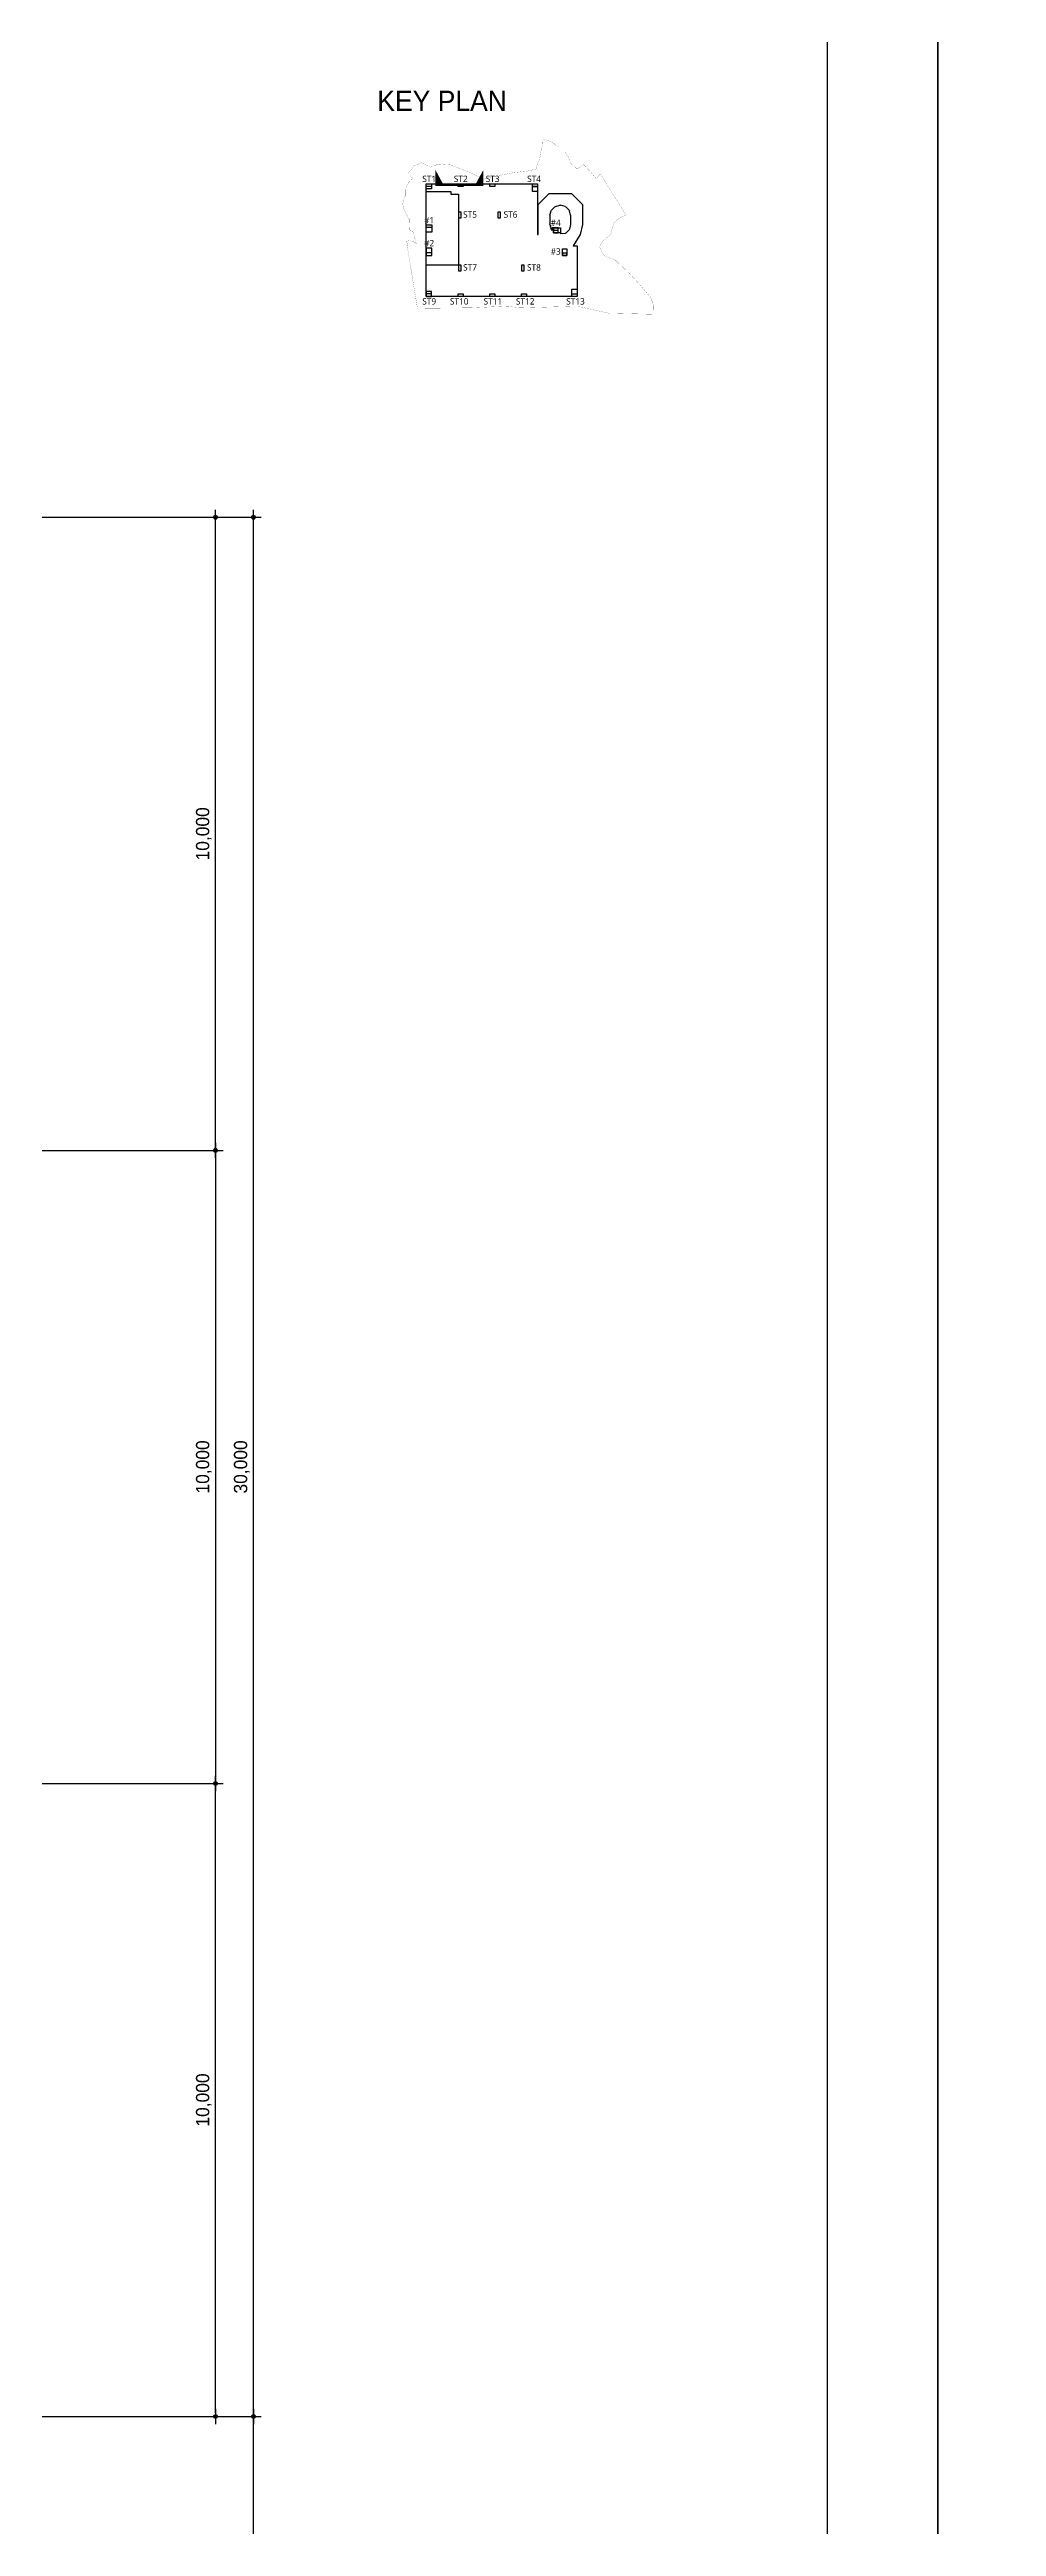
# Model space of a CAD drawing. Header units: millimetres. Extents: x 11948722 to 13111668, y -10771712 to -10232988.
# Drawn here: x 12390472 to 12405439, y -10493440 to -10454315 of the extents above; entities that cross this region are included whole.
import ezdxf
from ezdxf.enums import TextEntityAlignment as Align

# ---------------------------------------------------------------- set-up
doc = ezdxf.new("R2010")
doc.units = ezdxf.units.MM
doc.header["$LTSCALE"] = 150
doc.header["$MEASUREMENT"] = 0
doc.linetypes.add('Xref-계단단면도$0$PHANTOM', pattern=[2.5, 1.25, -0.25, 0.25, -0.25, 0.25, -0.25])
doc.layers.get('0').update_dxf_attribs({"linetype": 'CONTINUOUS'})
doc.layers.get('Defpoints').update_dxf_attribs({"color": 117, "linetype": 'CONTINUOUS'})
for name, color, linetype in [('A-CON', 2, 'CONTINUOUS'), ('Xref-계단단면도$0$3 dim0', 7, 'CONTINUOUS'), ('Xref-계단단면도$0$TE1', 3, 'CONTINUOUS'), ('Xref-계단단면도$0$TEX', 3, 'CONTINUOUS'), ('Xref-계단단면도$0$WALL', 2, 'CONTINUOUS'), ('Xref-계단단면도$0$사업부지', 6, 'CONTINUOUS')]:
    doc.layers.add(name, color=color, linetype=linetype)
doc.styles.add('Xref-계단단면도$0$나눔고딕 Se', font='')
doc.styles.add('나눔고딕 Se', font='NanumGothic.ttf')
doc.styles.get('Xref-계단단면도$0$나눔고딕 Se').set_extended_font_data('Dotum')
doc.dimstyles.new('Xref-계단단면도$0$A1-100', dxfattribs={"dimtxt": 3, "dimasz": 1, "dimexe": 2, "dimexo": 2, "dimgap": 1, "dimtad": 1, "dimdec": 0, "dimzin": 12, "dimdsep": 46, "dimlunit": 6, "dimtxsty": 'Xref-계단단면도$0$나눔고딕 Se', "dimblk1": 'Xref-계단단면도$0$DIMDOT', "dimblk2": 'Xref-계단단면도$0$DIMDOT', "dimsah": 1, "dimcen": -1, "dimdle": 2, "dimclrd": 256, "dimclre": 256, "dimclrt": 3, "dimadec": 0, "dimazin": 0, "dimtfac": 1, "dimtdec": 0, "dimtix": 1, "dimtmove": 2, "dimatfit": 3, "dimldrblk": 'Xref-계단단면도$0$DIMDOT', "dimfxl": 1, "dimtvp": 1, "dimtolj": 1, "dimtzin": 12, "dimlwd": -1, "dimlwe": -1, "dimarcsym": 0})

# ---------------------------------------------------------------- blocks, each defined once
blk = doc.blocks.new('zw$E319')
at = {"layer": 'Xref-계단단면도$0$TEX', "linetype": 'ByBlock'}
blk.add_line((237, 0), (-518, 0), dxfattribs=at)
for points in [[(-518, 0), (-518, 243), (-386, 0)], [(237, 0), (237, 243), (105, 0)]]:
    blk.add_solid(points, dxfattribs=at)
blk = doc.blocks.new('Xref-계단단면도$0$DIMDOT')
at = {"color": 0}
blk.add_line((-2, 0), (2, 0), dxfattribs=at)
for radius in [0.5, 0.25]:
    blk.add_circle((0, 0), radius, dxfattribs=at)
blk = doc.blocks.new('*D551')
at = {"layer": 'Defpoints', "color": 0, "ltscale": 1200}
for p in [(12390096, -10471704), (12390096, -10481704), (12393096, -10481704)]:
    blk.add_point(p, dxfattribs=at)
at = {"layer": 'Xref-계단단면도$0$3 dim0'}
for p, q in [((12390216, -10471704), (12393216, -10471704)), ((12393096, -10471764), (12393096, -10481644)), ((12390216, -10481704), (12393216, -10481704))]:
    blk.add_line(p, q, dxfattribs=at)
at = {"layer": 'Xref-계단단면도$0$3 dim0', "ltscale": 1200, "xscale": 60, "yscale": 60, "zscale": 60}
for p, rotation in [((12393096, -10471704), 90), ((12393096, -10481704), 270)]:
    blk.add_blockref('Xref-계단단면도$0$DIMDOT', p, dxfattribs=dict(at, rotation=rotation))
at = {"layer": 'Xref-계단단면도$0$3 dim0', "color": 3, "ltscale": 1200, "insert": (12392911, -10476704), "char_height": 210, "attachment_point": 5, "rotation": 90, "style": 'Xref-계단단면도$0$나눔고딕 Se'}
blk.add_mtext('\\A1;10,000', dxfattribs=at)
blk = doc.blocks.new('*D541')
at = {"layer": 'Defpoints', "color": 0, "ltscale": 1200}
for p in [(12390096, -10461704), (12393696, -10461704), (12390096, -10491704)]:
    blk.add_point(p, dxfattribs=at)
at = {"layer": 'Xref-계단단면도$0$3 dim0'}
for p, q in [((12390216, -10461704), (12393816, -10461704)), ((12393696, -10491644), (12393696, -10461764)), ((12390216, -10491704), (12393816, -10491704))]:
    blk.add_line(p, q, dxfattribs=at)
at = {"layer": 'Xref-계단단면도$0$3 dim0', "ltscale": 1200, "xscale": 60, "yscale": 60, "zscale": 60}
for p, rotation in [((12393696, -10461704), 90), ((12393696, -10491704), 270)]:
    blk.add_blockref('Xref-계단단면도$0$DIMDOT', p, dxfattribs=dict(at, rotation=rotation))
at = {"layer": 'Xref-계단단면도$0$3 dim0', "color": 3, "ltscale": 1200, "insert": (12393511, -10476704), "char_height": 210, "attachment_point": 5, "rotation": 90, "style": 'Xref-계단단면도$0$나눔고딕 Se'}
blk.add_mtext('\\A1;30,000', dxfattribs=at)
blk = doc.blocks.new('*D542')
at = {"layer": 'Defpoints', "color": 0, "ltscale": 1200}
for p in [(12390096, -10481704), (12393096, -10481704), (12390096, -10491704)]:
    blk.add_point(p, dxfattribs=at)
at = {"layer": 'Xref-계단단면도$0$3 dim0'}
for p, q in [((12390216, -10481704), (12393216, -10481704)), ((12393096, -10491644), (12393096, -10481764)), ((12390216, -10491704), (12393216, -10491704))]:
    blk.add_line(p, q, dxfattribs=at)
at = {"layer": 'Xref-계단단면도$0$3 dim0', "ltscale": 1200, "xscale": 60, "yscale": 60, "zscale": 60}
for p, rotation in [((12393096, -10481704), 90), ((12393096, -10491704), 270)]:
    blk.add_blockref('Xref-계단단면도$0$DIMDOT', p, dxfattribs=dict(at, rotation=rotation))
at = {"layer": 'Xref-계단단면도$0$3 dim0', "color": 3, "ltscale": 1200, "insert": (12392911, -10486704), "char_height": 210, "attachment_point": 5, "rotation": 90, "style": 'Xref-계단단면도$0$나눔고딕 Se'}
blk.add_mtext('\\A1;10,000', dxfattribs=at)
blk = doc.blocks.new('*D544')
at = {"layer": 'Defpoints', "color": 0, "ltscale": 1200}
for p in [(12390096, -10461704), (12393096, -10461704), (12390096, -10471704)]:
    blk.add_point(p, dxfattribs=at)
at = {"layer": 'Xref-계단단면도$0$3 dim0'}
for p, q in [((12390216, -10461704), (12393216, -10461704)), ((12393096, -10471644), (12393096, -10461764)), ((12390216, -10471704), (12393216, -10471704))]:
    blk.add_line(p, q, dxfattribs=at)
at = {"layer": 'Xref-계단단면도$0$3 dim0', "ltscale": 1200, "xscale": 60, "yscale": 60, "zscale": 60}
for p, rotation in [((12393096, -10461704), 90), ((12393096, -10471704), 270)]:
    blk.add_blockref('Xref-계단단면도$0$DIMDOT', p, dxfattribs=dict(at, rotation=rotation))
at = {"layer": 'Xref-계단단면도$0$3 dim0', "color": 3, "ltscale": 1200, "insert": (12392911, -10466704), "char_height": 210, "attachment_point": 5, "rotation": 90, "style": 'Xref-계단단면도$0$나눔고딕 Se'}
blk.add_mtext('\\A1;10,000', dxfattribs=at)
blk = doc.blocks.new('*D550')
at = {"layer": 'Defpoints', "color": 0, "ltscale": 1200}
for p in [(12390096, -10491704), (12393696, -10491704), (12390096, -10501704)]:
    blk.add_point(p, dxfattribs=at)
at = {"layer": 'Xref-계단단면도$0$3 dim0'}
for p, q in [((12390216, -10491704), (12393816, -10491704)), ((12393696, -10501644), (12393696, -10491764)), ((12390216, -10501704), (12393816, -10501704))]:
    blk.add_line(p, q, dxfattribs=at)
at = {"layer": 'Xref-계단단면도$0$3 dim0', "ltscale": 1200, "xscale": 60, "yscale": 60, "zscale": 60}
for p, rotation in [((12393696, -10491704), 90), ((12393696, -10501704), 270)]:
    blk.add_blockref('Xref-계단단면도$0$DIMDOT', p, dxfattribs=dict(at, rotation=rotation))
at = {"layer": 'Xref-계단단면도$0$3 dim0', "color": 3, "ltscale": 1200, "insert": (12393511, -10496704), "char_height": 210, "attachment_point": 5, "rotation": 90, "style": 'Xref-계단단면도$0$나눔고딕 Se'}
blk.add_mtext('\\A1;10,000', dxfattribs=at)
blk = doc.blocks.new('A$C70812429')
at = {"layer": 'Xref-계단단면도$0$WALL', "color": 7}
for p, q in [((289377, -159419), (291069, -153102)), ((289377, -159419), (289377, -171419)), ((289377, -172419), (289377, -171419)), ((291069, -153102), (291569, -152236)), ((291569, -152236), (296194, -147612)), ((296194, -147612), (297060, -147112)), ((297060, -147112), (303377, -145419)), ((303377, -145419), (304377, -145419)), ((310694, -147112), (304377, -145419)), ((310694, -147112), (311560, -147612)), ((316184, -152236), (311560, -147612)), ((316184, -152236), (316684, -153102)), ((318377, -159419), (316684, -153102)), ((318377, -159419), (318377, -160419)), ((318377, -160419), (318377, -171419)), ((318377, -171419), (318377, -172419)), ((289377, -172419), (291091, -178724)), ((291591, -179590), (291091, -178724)), ((291591, -179590), (292103, -180099)), ((292700, -177089), (292700, -179851)), ((294457, -177089), (292700, -177089)), ((304357, -183889), (304357, -185119)), ((310672, -184689), (304377, -185119)), ((311538, -184189), (310672, -184689)), ((316162, -179590), (311538, -184189)), ((316662, -178724), (316162, -179590)), ((318377, -172419), (316662, -178724))]:
    blk.add_line(p, q, dxfattribs=at)
for points in [[(124627, -122919), (117477, -122919), (117477, -115719), (124627, -115719)], [(124627, -119519), (117477, -119519), (117477, -115719), (124627, -115719)], [(162477, -228719), (117477, -228719), (117477, -126519), (151477, -126519), (151477, -130019), (162477, -130069)], [(168977, -119669), (162077, -119669), (162077, -115719), (168977, -115719)], [(212977, -119669), (206077, -119669), (206077, -115719), (212977, -115719)], [(272277, -119669), (265127, -119669), (265127, -115719), (272277, -115719)], [(265127, -119669), (272277, -119669), (272277, -126419), (265127, -126419)], [(162477, -155200), (162477, -163200), (166127, -163200), (166127, -155200)], [(217224, -155200), (217224, -163200), (220874, -163200), (220874, -155200)], [(125477, -183119), (117477, -183119), (117477, -172719), (125477, -172719)], [(125477, -176369), (117477, -176369), (117477, -172719), (125477, -172719)], [(125477, -205119), (117477, -205119), (117477, -215519), (125477, -215519)], [(304377, -183889), (294477, -183889), (294477, -177089), (304377, -177089)], [(300827, -177089), (294477, -177089), (294477, -183889), (300827, -183889)], [(300827, -180639), (294477, -180639), (294477, -183889), (300827, -183889)], [(313027, -215319), (306877, -215319), (306877, -206019), (313027, -206019)], [(125477, -211869), (117477, -211869), (117477, -215519), (125477, -215519)], [(162477, -228719), (162477, -236719), (166127, -236719), (166127, -228719)], [(250077, -228719), (250077, -236719), (253727, -236719), (253727, -228719)], [(313027, -212069), (306877, -212069), (306877, -215319), (313027, -215319)], [(124627, -265219), (117477, -265219), (117477, -272519), (124627, -272519)], [(124627, -268719), (117477, -268719), (117477, -272519), (124627, -272519)], [(162077, -268569), (168977, -268569), (168977, -272519), (162077, -272519)], [(206077, -268569), (212977, -268569), (212977, -272519), (206077, -272519)], [(250077, -268569), (256977, -268569), (256977, -272519), (250077, -272519)], [(320127, -261969), (327277, -261969), (327277, -272519), (320127, -272519)], [(320127, -268719), (327277, -268719), (327277, -272519), (320127, -272519)]]:
    blk.add_lwpolyline(points, close=True, dxfattribs=at)
blk.add_lwpolyline([(327277, -272519), (117477, -272519), (117477, -115719), (272277, -115719), (272277, -186219), (273077, -186219), (273077, -144295), (288252, -129119), (319501, -129119), (334677, -144295), (334677, -172496), (331727, -185965), (321692, -201994), (327277, -201994), (327277, -272519)], dxfattribs=at)
blk.add_arc((292350, -179851), 350, 225.155035, 0, dxfattribs=at)
at = {"layer": 'Xref-계단단면도$0$사업부지', "color": 1, "linetype": 'Xref-계단단면도$0$PHANTOM', "const_width": 189, "flags": 128}
blk.add_lwpolyline([(97778, -182562), (94159, -179240), (94762, -165477), (92418, -162912), (88764, -156063), (85967, -149695), (84751, -143756), (86069, -137823), (88188, -132949), (88235, -124327), (91497, -115888), (98026, -108642), (98784, -107396), (95194, -104952), (93053, -100732), (95975, -96700), (100526, -90421), (111288, -86481), (123099, -92574), (134051, -88243), (151282, -89467), (169234, -96476), (179910, -100643), (187103, -104288), (197773, -108293), (225036, -103011), (239918, -100023), (258939, -97967), (270281, -95108), (271992, -88091), (274658, -83053), (276202, -76809), (276867, -71625), (279724, -60353), (279301, -53218), (288605, -56251), (294513, -59227), (298230, -62774), (302460, -64226), (312409, -73953), (315098, -78534), (318547, -86957), (327224, -95061), (332642, -91564), (336541, -89047), (346711, -100125), (352007, -106284), (353979, -108578), (359555, -101928), (374892, -126588), (390086, -150565), (395380, -159014), (387488, -162906), (379505, -168671), (376096, -176979), (375041, -183641), (373297, -186875), (361715, -196579), (358701, -203210), (360939, -209038), (365022, -214834), (370252, -218059), (380720, -221942), (396324, -236773), (400613, -240850), (407234, -248027), (414278, -255665), (429731, -273646), (433256, -283950), (432893, -297063), (371368, -295615), (327193, -285905), (308632, -286424), (243708, -288288), (234006, -285635), (179591, -288111), (105280, -288771), (91225, -203609), (91599, -199622), (89663, -195448), (94651, -194696), (94653, -194696), (94653, -194696), (94655, -194696), (100506, -196721), (103538, -199201), (98880, -181445), (97778, -182562), (94159, -179240)], close=True, dxfattribs=at)
at = {"layer": 'Defpoints', "style": '나눔고딕 Se'}
for s, p in [('ST1', (121603, -113213)), ('ST2', (165552, -113213)), ('ST3', (209789, -113213)), ('ST4', (267472, -113213)), ('#1', (121603, -170655)), ('ST5', (178387, -162807)), ('ST6', (234705, -162807)), ('#4', (297539, -174248)), ('#2', (121603, -202516)), ('#3', (297539, -214144)), ('ST7', (178387, -236297)), ('ST8', (267286, -236297)), ('ST9', (121603, -283507)), ('ST10', (163364, -283507)), ('ST11', (210218, -283507)), ('ST12', (255180, -283507)), ('ST13', (325089, -283507))]:
    blk.add_text(s, height=8800.7, dxfattribs=at).set_placement(p, align=Align.CENTER)

msp = doc.modelspace()

# ---------------------------------------------------------------- linework, layer by layer
at = {"layer": 'Defpoints', "ltscale": 1200}
for points in [[(12359962.7, -10452136.3), (12404512.7, -10452136.3), (12404512.7, -10515136.3), (12359962.7, -10515136.3)], [(12404512.7, -10452136.3), (12449062.7, -10452136.3), (12449062.7, -10515136.3), (12404512.7, -10515136.3)], [(12361815.7, -10508461.3), (12402765.7, -10508461.3), (12402765.7, -10453936.3), (12361815.7, -10453936.3)]]:
    msp.add_lwpolyline(points, close=True, dxfattribs=at)

# ---------------------------------------------------------------- block references
at = {"ltscale": 1200}
msp.add_blockref('zw$E319', (12397090.4, -10456462), dxfattribs=at)
at = {"layer": 'A-CON', "xscale": 0.01136278695017933, "yscale": 0.01136278695017933, "zscale": 0.01136278695017933}
msp.add_blockref('A$C70812429', (12395091.2, -10455121.4), dxfattribs=at)

# ---------------------------------------------------------------- texts
at = {"layer": 'Xref-계단단면도$0$TE1', "style": 'Xref-계단단면도$0$나눔고딕 Se'}
msp.add_text('KEY PLAN', height=320, dxfattribs=at).set_placement((12395652.9, -10455124.7), align=Align.MIDDLE_LEFT)

# ---------------------------------------------------------------- dimensions: what is measured, and where the dimension line sits
at = {"layer": 'Xref-계단단면도$0$3 dim0'}
for base, p1, p2, angle, picture, middle in [((12393696.5, -10461703.5), (12390096.5, -10491703.5), (12390096.5, -10461703.5), 90, '*D541', (12393511.1, -10476703.5)), ((12393096.5, -10461703.5), (12390096.5, -10471703.5), (12390096.5, -10461703.5), 270, '*D544', (12392911.1, -10466703.5)), ((12393096.5, -10481703.5), (12390096.5, -10471703.5), (12390096.5, -10481703.5), 90, '*D551', (12392911.1, -10476703.5)), ((12393096.5, -10481703.5), (12390096.5, -10491703.5), (12390096.5, -10481703.5), 270, '*D542', (12392911.1, -10486703.5)), ((12393696.5, -10491703.5), (12390096.5, -10501703.5), (12390096.5, -10491703.5), 90, '*D550', (12393511.1, -10496703.5))]:
    dim = msp.add_linear_dim(base=base, p1=p1, p2=p2, angle=angle, dimstyle='Xref-계단단면도$0$A1-100', override={"dimscale": 60, "dimtxt": 3.5}, dxfattribs=at)
    dim.commit()
    dim.dimension.update_dxf_attribs({"geometry": picture, "text_midpoint": middle})

doc.saveas('drawing.dxf')
